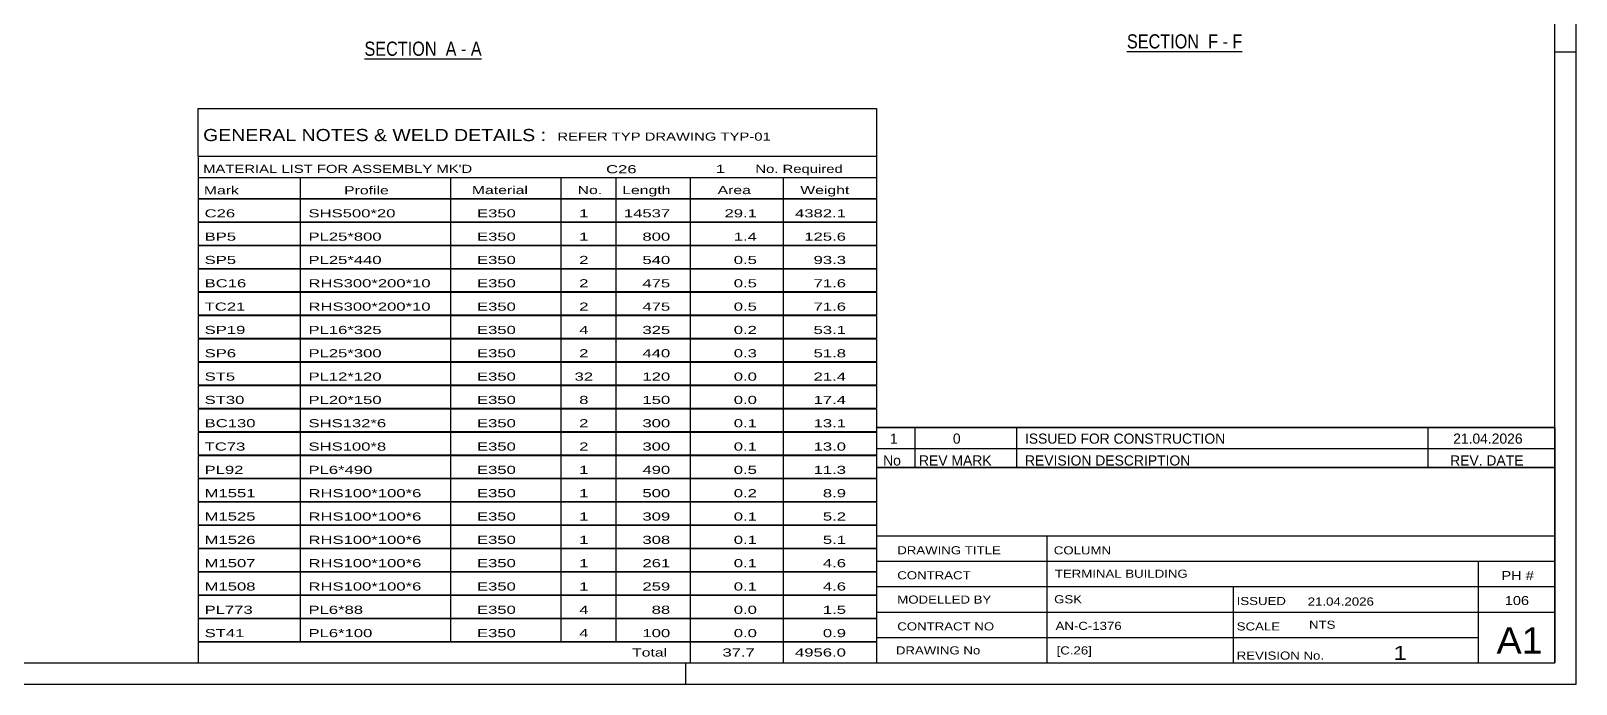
# Model space of a CAD drawing. Header units: millimetres. Extents: x -130 to 464, y -170 to 250.
# Drawn here: x 99.4 to 463.8, y -169.6 to -15.5 of the extents above; entities that cross this region are included whole.
import ezdxf

# ---------------------------------------------------------------- set-up
doc = ezdxf.new("R2010")
doc.units = ezdxf.units.MM
doc.styles.add('Arial Narrow', font='ARIALN.TTF', dxfattribs={"height": 0.2})

# ---------------------------------------------------------------- blocks, each defined once
blk = doc.blocks.new('Unknown-284858639-1134')
at = {"color": 5, "linetype": 'Continuous'}
for p, q in [((463.84, -169.58), (463.84, 250.42)), ((458.84, -164.58), (458.84, 245.42)), ((463.84, -20.58), (458.84, -20.58)), ((-125.16, -164.58), (458.84, -164.58)), ((253.84, -169.58), (253.84, -164.58)), ((-130.16, -169.58), (463.84, -169.58))]:
    blk.add_line(p, q, dxfattribs=at)
blk = doc.blocks.new('Unknown-284858639-15 - 6997')
at = {"color": 6, "linetype": 'Continuous'}
blk.add_line((357.89, -20.42), (385.1, -20.42), dxfattribs=at)
at = {"color": 0, "linetype": 'Continuous'}
blk.add_wipeout([(375.99, -19.67), (375.99, -16.17), (357.89, -16.17), (357.89, -19.67)], dxfattribs=at)
at = {"color": 7, "linetype": 'Continuous', "style": 'Arial Narrow'}
blk.add_text('SECTION ', height=3.34, dxfattribs=at).set_placement((357.89, -19.67))
at = {"color": 0, "linetype": 'Continuous'}
blk.add_wipeout([(379.38, -19.67), (379.38, -16.17), (377.04, -16.17), (377.04, -19.67)], dxfattribs=at)
blk.add_wipeout([(381.71, -19.67), (381.71, -16.17), (380.43, -16.17), (380.43, -19.67)], dxfattribs=at)
at = {"color": 7, "linetype": 'Continuous', "style": 'Arial Narrow'}
blk.add_text('F', height=3.34, dxfattribs=at).set_placement((377.04, -19.67))
at = {"color": 0, "linetype": 'Continuous'}
blk.add_wipeout([(385.1, -19.67), (385.1, -16.17), (382.76, -16.17), (382.76, -19.67)], dxfattribs=at)
at = {"color": 7, "linetype": 'Continuous', "style": 'Arial Narrow'}
for s, p in [('-', (380.43, -19.67)), ('F', (382.76, -19.67))]:
    blk.add_text(s, height=3.34, dxfattribs=at).set_placement(p)
blk = doc.blocks.new('Unknown-284858639-17 - 3422')
at = {"color": 6, "linetype": 'Continuous'}
blk.add_line((178.04, -22.15), (205.68, -22.15), dxfattribs=at)
at = {"color": 0, "linetype": 'Continuous'}
blk.add_wipeout([(196.14, -21.4), (196.14, -17.9), (178.04, -17.9), (178.04, -21.4)], dxfattribs=at)
at = {"color": 7, "linetype": 'Continuous', "style": 'Arial Narrow'}
blk.add_text('SECTION ', height=3.34, dxfattribs=at).set_placement((178.04, -21.4))
at = {"color": 0, "linetype": 'Continuous'}
blk.add_wipeout([(199.75, -21.4), (199.75, -17.9), (197.19, -17.9), (197.19, -21.4)], dxfattribs=at)
blk.add_wipeout([(202.08, -21.4), (202.08, -17.9), (200.8, -17.9), (200.8, -21.4)], dxfattribs=at)
at = {"color": 7, "linetype": 'Continuous', "style": 'Arial Narrow'}
blk.add_text('A', height=3.34, dxfattribs=at).set_placement((197.19, -21.4))
at = {"color": 0, "linetype": 'Continuous'}
blk.add_wipeout([(205.68, -21.4), (205.68, -17.9), (203.13, -17.9), (203.13, -21.4)], dxfattribs=at)
at = {"color": 7, "linetype": 'Continuous', "style": 'Arial Narrow'}
for s, p in [('A', (203.13, -21.4)), ('-', (200.8, -21.4))]:
    blk.add_text(s, height=3.34, dxfattribs=at).set_placement(p)
blk = doc.blocks.new('Unknown-284858639-12126')
at = {"color": 7, "linetype": 'Continuous'}
for p, q in [((298.84, -118.53), (298.84, -164.58)), ((298.84, -118.53), (458.84, -118.53)), ((458.84, -118.58), (458.84, -164.58)), ((298.84, -134.58), (458.84, -134.58)), ((338.98, -134.58), (338.98, -164.58)), ((298.84, -140.58), (458.84, -140.58)), ((440.84, -164.53), (440.84, -140.53)), ((298.84, -146.58), (458.84, -146.58)), ((382.98, -146.58), (382.98, -164.58)), ((298.84, -152.58), (458.84, -152.58)), ((298.84, -158.58), (440.84, -158.58)), ((298.84, -164.58), (458.84, -164.58))]:
    blk.add_line(p, q, dxfattribs=at)
at = {"color": 7, "style": 'Arial Narrow'}
for s, height, width, p in [('DRAWING TITLE', 1.9089, 1.425378, (303.72, -138.97)), ('COLUMN', 1.909, 1.425378, (340.64, -138.99)), ('CONTRACT', 1.909, 1.425378, (303.72, -144.87)), ('TERMINAL BUILDING', 1.9089, 1.425378, (340.89, -144.5)), ('MODELLED BY', 1.9089, 1.425378, (303.72, -150.6)), ('GSK', 1.909, 1.425378, (340.72, -150.53)), ('ISSUED', 1.909, 1.425378, (383.78, -150.94)), ('21.04.2026', 1.909, 1.425378, (400.53, -151.06)), ('CONTRACT NO', 1.9089, 1.425378, (303.72, -156.92)), ('AN-C-1376', 1.909, 1.425378, (341.06, -156.8)), ('SCALE', 1.909, 1.425378, (383.78, -156.93)), ('A1', 6.204, 1.25, (445.08, -162.38)), ('DRAWING No', 1.909, 1.425378, (303.39, -162.58)), ('[C.26]', 1.909, 1.425378, (341.3, -162.59)), ('REVISION No.', 1.9089, 1.425378, (383.78, -163.81)), ('1', 3.34, 1.5, (420.75, -163.9))]:
    blk.add_text(s, height=height, dxfattribs=dict(at, width=width)).set_placement(p)
at = {"color": 7, "linetype": 'Continuous', "style": 'Arial Narrow'}
for s, height, width, p in [('PH #', 2.1, 1.42538, (446.24, -145.03)), ('106', 2.1, 1.42538, (447.02, -150.93)), ('NTS', 1.909, 1.425378, (400.84, -156.53))]:
    blk.add_text(s, height=height, dxfattribs=dict(at, width=width)).set_placement(p)
blk = doc.blocks.new('Unknown-284858639-12127')
at = {"color": 7, "linetype": 'Continuous'}
for p, q in [((298.84, -109.03), (458.84, -109.03)), ((458.84, -109.03), (298.84, -109.03)), ((298.84, -109.03), (298.84, -114.03)), ((307.84, -109.03), (307.84, -114.03)), ((331.84, -109.03), (331.84, -114.03)), ((428.84, -109.03), (428.84, -114.03)), ((458.84, -109.03), (458.84, -114.03)), ((298.84, -114.03), (458.84, -114.03)), ((298.84, -114.03), (298.84, -118.53)), ((298.84, -114.03), (458.84, -114.03)), ((307.84, -114.03), (307.84, -118.53)), ((331.84, -114.03), (331.84, -118.53)), ((428.84, -114.03), (428.84, -118.53)), ((458.84, -114.03), (458.84, -118.53)), ((458.84, -118.53), (298.84, -118.53))]:
    blk.add_line(p, q, dxfattribs=at)
at = {"color": 7, "linetype": 'Continuous', "style": 'Arial Narrow'}
for s, height, width, p in [('1', 2.39, 1.196471, (301.99, -112.88)), ('0', 2.39, 1.196471, (316.84, -112.88)), ('ISSUED FOR CONSTRUCTION', 2.3861, 1.196471, (333.84, -112.88)), ('21.04.2026', 2.386, 1.196471, (434.84, -112.88)), ('No', 2.386, 1.2, (300.38, -118.03)), ('REV MARK', 2.386, 1.2, (308.84, -118.03)), ('REVISION DESCRIPTION', 2.3861, 1.2, (333.84, -118.03)), ('REV. DATE', 2.386, 1.2, (434.12, -118.03))]:
    blk.add_text(s, height=height, dxfattribs=dict(at, width=width)).set_placement(p)
blk = doc.blocks.new('Unknown-284858639-12128')
at = {"color": 7, "linetype": 'Continuous'}
for p, q in [((138.84, -33.83), (298.84, -33.83)), ((138.84, -45.08), (138.84, -33.83)), ((298.84, -33.83), (298.84, -45.08)), ((138.84, -45.08), (298.84, -45.08)), ((138.84, -45.08), (138.84, -50.08)), ((298.84, -45.08), (298.84, -50.08)), ((138.84, -50.08), (298.84, -50.08)), ((138.84, -50.08), (138.84, -55.08)), ((162.84, -50.08), (162.84, -55.08)), ((198.34, -50.08), (198.34, -55.08)), ((224.34, -50.08), (224.34, -55.08)), ((237.34, -50.08), (237.34, -55.08)), ((254.84, -50.08), (254.84, -55.08)), ((276.84, -50.08), (276.84, -55.08)), ((298.84, -50.08), (298.84, -55.08)), ((138.84, -55.08), (298.84, -55.08)), ((138.84, -55.13), (138.84, -60.53)), ((138.84, -55.13), (298.84, -55.13)), ((162.84, -55.08), (162.84, -60.58)), ((198.34, -55.08), (198.34, -60.58)), ((224.34, -55.08), (224.34, -60.58)), ((237.34, -55.08), (237.34, -60.58)), ((254.84, -55.08), (254.84, -60.58)), ((276.84, -55.08), (276.84, -60.58)), ((298.84, -55.13), (298.84, -60.53)), ((138.84, -60.53), (298.84, -60.53)), ((138.84, -60.63), (138.84, -66.03)), ((138.84, -60.63), (298.84, -60.63)), ((162.84, -60.58), (162.84, -66.08)), ((198.34, -60.58), (198.34, -66.08)), ((224.34, -60.58), (224.34, -66.08)), ((237.34, -60.58), (237.34, -66.08)), ((254.84, -60.58), (254.84, -66.08)), ((276.84, -60.58), (276.84, -66.08)), ((298.84, -60.63), (298.84, -66.03)), ((138.84, -66.03), (298.84, -66.03)), ((138.84, -66.13), (138.84, -71.53)), ((138.84, -66.13), (298.84, -66.13)), ((162.84, -66.08), (162.84, -71.58)), ((198.34, -66.08), (198.34, -71.58)), ((224.34, -66.08), (224.34, -71.58)), ((237.34, -66.08), (237.34, -71.58)), ((254.84, -66.08), (254.84, -71.58)), ((276.84, -66.08), (276.84, -71.58)), ((298.84, -66.13), (298.84, -71.53)), ((138.84, -71.53), (298.84, -71.53)), ((138.84, -71.63), (138.84, -77.03)), ((138.84, -71.63), (298.84, -71.63)), ((162.84, -71.58), (162.84, -77.08)), ((198.34, -71.58), (198.34, -77.08)), ((224.34, -71.58), (224.34, -77.08)), ((237.34, -71.58), (237.34, -77.08)), ((254.84, -71.58), (254.84, -77.08)), ((276.84, -71.58), (276.84, -77.08)), ((298.84, -71.63), (298.84, -77.03)), ((138.84, -77.03), (298.84, -77.03)), ((138.84, -77.13), (138.84, -82.53)), ((138.84, -77.13), (298.84, -77.13)), ((162.84, -77.08), (162.84, -82.58)), ((198.34, -77.08), (198.34, -82.58)), ((224.34, -77.08), (224.34, -82.58)), ((237.34, -77.08), (237.34, -82.58)), ((254.84, -77.08), (254.84, -82.58)), ((276.84, -77.08), (276.84, -82.58)), ((298.84, -77.13), (298.84, -82.53)), ((138.84, -82.53), (298.84, -82.53)), ((138.84, -82.63), (138.84, -88.03)), ((138.84, -82.63), (298.84, -82.63)), ((162.84, -82.58), (162.84, -88.08)), ((198.34, -82.58), (198.34, -88.08)), ((224.34, -82.58), (224.34, -88.08)), ((237.34, -82.58), (237.34, -88.08)), ((254.84, -82.58), (254.84, -88.08)), ((276.84, -82.58), (276.84, -88.08)), ((298.84, -82.63), (298.84, -88.03)), ((138.84, -88.03), (298.84, -88.03)), ((138.84, -88.13), (138.84, -93.53)), ((138.84, -88.13), (298.84, -88.13)), ((162.84, -88.08), (162.84, -93.58)), ((198.34, -88.08), (198.34, -93.58)), ((224.34, -88.08), (224.34, -93.58)), ((237.34, -88.08), (237.34, -93.58)), ((254.84, -88.08), (254.84, -93.58)), ((276.84, -88.08), (276.84, -93.58)), ((298.84, -88.13), (298.84, -93.53)), ((138.84, -93.53), (298.84, -93.53)), ((138.84, -93.63), (138.84, -99.03)), ((138.84, -93.63), (298.84, -93.63)), ((162.84, -93.58), (162.84, -99.08)), ((198.34, -93.58), (198.34, -99.08)), ((224.34, -93.58), (224.34, -99.08)), ((237.34, -93.58), (237.34, -99.08)), ((254.84, -93.58), (254.84, -99.08)), ((276.84, -93.58), (276.84, -99.08)), ((298.84, -93.63), (298.84, -99.03)), ((138.84, -99.03), (298.84, -99.03)), ((138.84, -99.13), (138.84, -104.53)), ((138.84, -99.13), (298.84, -99.13)), ((162.84, -99.08), (162.84, -104.58)), ((198.34, -99.08), (198.34, -104.58)), ((224.34, -99.08), (224.34, -104.58)), ((237.34, -99.08), (237.34, -104.58)), ((254.84, -99.08), (254.84, -104.58)), ((276.84, -99.08), (276.84, -104.58)), ((298.84, -99.13), (298.84, -104.53)), ((138.84, -104.53), (298.84, -104.53)), ((138.84, -104.63), (138.84, -110.03)), ((138.84, -104.63), (298.84, -104.63)), ((162.84, -104.58), (162.84, -110.08)), ((198.34, -104.58), (198.34, -110.08)), ((224.34, -104.58), (224.34, -110.08)), ((237.34, -104.58), (237.34, -110.08)), ((254.84, -104.58), (254.84, -110.08)), ((276.84, -104.58), (276.84, -110.08)), ((298.84, -104.63), (298.84, -110.03)), ((138.84, -110.03), (298.84, -110.03)), ((138.84, -110.13), (138.84, -115.53)), ((138.84, -110.13), (298.84, -110.13)), ((162.84, -110.08), (162.84, -115.58)), ((198.34, -110.08), (198.34, -115.58)), ((224.34, -110.08), (224.34, -115.58)), ((237.34, -110.08), (237.34, -115.58)), ((254.84, -110.08), (254.84, -115.58)), ((276.84, -110.08), (276.84, -115.58)), ((298.84, -110.13), (298.84, -115.53)), ((138.84, -115.53), (298.84, -115.53)), ((138.84, -115.63), (138.84, -121.03)), ((138.84, -115.63), (298.84, -115.63)), ((162.84, -115.58), (162.84, -121.08)), ((198.34, -115.58), (198.34, -121.08)), ((224.34, -115.58), (224.34, -121.08)), ((237.34, -115.58), (237.34, -121.08)), ((254.84, -115.58), (254.84, -121.08)), ((276.84, -115.58), (276.84, -121.08)), ((298.84, -115.63), (298.84, -121.03)), ((138.84, -121.03), (298.84, -121.03)), ((138.84, -121.13), (138.84, -126.53)), ((138.84, -121.13), (298.84, -121.13)), ((162.84, -121.08), (162.84, -126.58)), ((198.34, -121.08), (198.34, -126.58)), ((224.34, -121.08), (224.34, -126.58)), ((237.34, -121.08), (237.34, -126.58)), ((254.84, -121.08), (254.84, -126.58)), ((276.84, -121.08), (276.84, -126.58)), ((298.84, -121.13), (298.84, -126.53)), ((138.84, -126.53), (298.84, -126.53)), ((138.84, -126.63), (138.84, -132.03)), ((138.84, -126.63), (298.84, -126.63)), ((162.84, -126.58), (162.84, -132.08)), ((198.34, -126.58), (198.34, -132.08)), ((224.34, -126.58), (224.34, -132.08)), ((237.34, -126.58), (237.34, -132.08)), ((254.84, -126.58), (254.84, -132.08)), ((276.84, -126.58), (276.84, -132.08)), ((298.84, -126.63), (298.84, -132.03)), ((138.84, -132.03), (298.84, -132.03)), ((138.84, -132.13), (138.84, -137.53)), ((138.84, -132.13), (298.84, -132.13)), ((162.84, -132.08), (162.84, -137.58)), ((198.34, -132.08), (198.34, -137.58)), ((224.34, -132.08), (224.34, -137.58)), ((237.34, -132.08), (237.34, -137.58)), ((254.84, -132.08), (254.84, -137.58)), ((276.84, -132.08), (276.84, -137.58)), ((298.84, -132.13), (298.84, -137.53)), ((138.84, -137.53), (298.84, -137.53)), ((138.84, -137.63), (138.84, -143.03)), ((138.84, -137.63), (298.84, -137.63)), ((162.84, -137.58), (162.84, -143.08)), ((198.34, -137.58), (198.34, -143.08)), ((224.34, -137.58), (224.34, -143.08)), ((237.34, -137.58), (237.34, -143.08)), ((254.84, -137.58), (254.84, -143.08)), ((276.84, -137.58), (276.84, -143.08)), ((298.84, -137.63), (298.84, -143.03)), ((138.84, -143.03), (298.84, -143.03)), ((138.84, -143.13), (138.84, -148.53)), ((138.84, -143.13), (298.84, -143.13)), ((162.84, -143.08), (162.84, -148.58)), ((198.34, -143.08), (198.34, -148.58)), ((224.34, -143.08), (224.34, -148.58)), ((237.34, -143.08), (237.34, -148.58)), ((254.84, -143.08), (254.84, -148.58)), ((276.84, -143.08), (276.84, -148.58)), ((298.84, -143.13), (298.84, -148.53)), ((138.84, -148.53), (298.84, -148.53)), ((138.84, -148.63), (138.84, -154.03)), ((138.84, -148.63), (298.84, -148.63)), ((162.84, -148.58), (162.84, -154.08)), ((198.34, -148.58), (198.34, -154.08)), ((224.34, -148.58), (224.34, -154.08)), ((237.34, -148.58), (237.34, -154.08)), ((254.84, -148.58), (254.84, -154.08)), ((276.84, -148.58), (276.84, -154.08)), ((298.84, -148.63), (298.84, -154.03)), ((138.84, -154.03), (298.84, -154.03)), ((138.84, -154.13), (138.84, -159.53)), ((138.84, -154.13), (298.84, -154.13)), ((162.84, -154.08), (162.84, -159.58)), ((198.34, -154.08), (198.34, -159.58)), ((224.34, -154.08), (224.34, -159.58)), ((237.34, -154.08), (237.34, -159.58)), ((254.84, -154.08), (254.84, -159.58)), ((276.84, -154.08), (276.84, -159.58)), ((298.84, -154.13), (298.84, -159.53)), ((138.84, -159.53), (298.84, -159.53)), ((138.84, -159.58), (298.84, -159.58)), ((138.84, -159.58), (138.84, -164.58)), ((254.84, -159.58), (254.84, -164.58)), ((276.84, -159.58), (276.84, -164.58)), ((298.84, -159.58), (298.84, -164.58)), ((138.84, -164.58), (298.84, -164.58))]:
    blk.add_line(p, q, dxfattribs=at)
at = {"color": 7, "style": 'Arial Narrow'}
for s, height, width, p in [('GENERAL NOTES & WELD DETAILS :', 2.8633, 1.4, (139.99, -41.52)), ('REFER TYP DRAWING TYP-01', 1.9089, 1.6, (223.54, -41.42)), ("MATERIAL LIST FOR ASSEMBLY MK'D", 1.9089, 1.6, (139.99, -49.02)), ('C26', 1.909, 1.794707, (235.03, -49.11)), ('1', 1.91, 1.794707, (260.92, -49.02)), ('No. Required', 1.9089, 1.6, (270.25, -49.02)), ('Mark', 1.909, 1.7, (140.17, -54.08)), ('Profile', 1.909, 1.7, (173.25, -54.08)), ('Material', 1.909, 1.7, (203.38, -54.02)), ('No.', 1.909, 1.7, (228.34, -54.02)), ('Length', 1.909, 1.7, (238.84, -54.02)), ('Area', 1.909, 1.7, (261.34, -54.02)), ('Weight', 1.909, 1.7, (280.84, -54.02))]:
    blk.add_text(s, height=height, dxfattribs=dict(at, width=width)).set_placement(p)
at = {"color": 7, "linetype": 'Continuous', "style": 'Arial Narrow'}
for s, height, width, p in [('C26', 1.909, 1.794707, (140.34, -59.51)), ('SHS500*20', 1.909, 1.794707, (164.84, -59.51)), ('E350', 1.909, 1.794707, (204.58, -59.51)), ('1', 1.91, 1.794707, (228.69, -59.51)), ('14537', 1.909, 1.794707, (239.23, -59.51)), ('29.1', 1.909, 1.794707, (262.97, -59.51)), ('4382.1', 1.909, 1.794707, (279.6, -59.51)), ('BP5', 1.909, 1.794707, (140.34, -65.01)), ('PL25*800', 1.909, 1.794707, (164.84, -65.01)), ('E350', 1.909, 1.794707, (204.58, -65.01)), ('1', 1.91, 1.794707, (228.69, -65.01)), ('800', 1.909, 1.794707, (243.61, -65.01)), ('1.4', 1.909, 1.794707, (265.15, -65.01)), ('125.6', 1.909, 1.794707, (281.79, -65.01)), ('SP5', 1.909, 1.794707, (140.34, -70.51)), ('PL25*440', 1.909, 1.794707, (164.84, -70.51)), ('E350', 1.909, 1.794707, (204.58, -70.51)), ('2', 1.91, 1.794707, (228.69, -70.51)), ('540', 1.909, 1.794707, (243.61, -70.51)), ('0.5', 1.909, 1.794707, (265.15, -70.51)), ('93.3', 1.909, 1.794707, (283.98, -70.51)), ('BC16', 1.909, 1.794707, (140.34, -76.01)), ('RHS300*200*10', 1.9089, 1.794707, (164.84, -76.01)), ('E350', 1.909, 1.794707, (204.58, -76.01)), ('2', 1.91, 1.794707, (228.69, -76.01)), ('475', 1.909, 1.794707, (243.61, -76.01)), ('0.5', 1.909, 1.794707, (265.15, -76.01)), ('71.6', 1.909, 1.794707, (283.98, -76.01)), ('TC21', 1.909, 1.794707, (140.34, -81.51)), ('RHS300*200*10', 1.9089, 1.794707, (164.84, -81.51)), ('E350', 1.909, 1.794707, (204.58, -81.51)), ('2', 1.91, 1.794707, (228.69, -81.51)), ('475', 1.909, 1.794707, (243.61, -81.51)), ('0.5', 1.909, 1.794707, (265.15, -81.51)), ('71.6', 1.909, 1.794707, (283.98, -81.51)), ('SP19', 1.909, 1.794707, (140.34, -87.01)), ('PL16*325', 1.909, 1.794707, (164.84, -87.01)), ('E350', 1.909, 1.794707, (204.58, -87.01)), ('4', 1.91, 1.794707, (228.69, -87.01)), ('325', 1.909, 1.794707, (243.61, -87.01)), ('0.2', 1.909, 1.794707, (265.15, -87.01)), ('53.1', 1.909, 1.794707, (283.98, -87.01)), ('SP6', 1.909, 1.794707, (140.34, -92.51)), ('PL25*300', 1.909, 1.794707, (164.84, -92.51)), ('E350', 1.909, 1.794707, (204.58, -92.51)), ('2', 1.91, 1.794707, (228.69, -92.51)), ('440', 1.909, 1.794707, (243.61, -92.51)), ('0.3', 1.909, 1.794707, (265.15, -92.51)), ('51.8', 1.909, 1.794707, (283.98, -92.51)), ('ST5', 1.909, 1.794707, (140.34, -98.01)), ('PL12*120', 1.909, 1.794707, (164.84, -98.01)), ('E350', 1.909, 1.794707, (204.58, -98.01)), ('32', 1.909, 1.794707, (227.6, -98.01)), ('120', 1.909, 1.794707, (243.61, -98.01)), ('0.0', 1.909, 1.794707, (265.15, -98.01)), ('21.4', 1.909, 1.794707, (283.98, -98.01)), ('ST30', 1.909, 1.794707, (140.34, -103.51)), ('PL20*150', 1.909, 1.794707, (164.84, -103.51)), ('E350', 1.909, 1.794707, (204.58, -103.51)), ('8', 1.91, 1.794707, (228.69, -103.51)), ('150', 1.909, 1.794707, (243.61, -103.51)), ('0.0', 1.909, 1.794707, (265.15, -103.51)), ('17.4', 1.909, 1.794707, (283.98, -103.51)), ('BC130', 1.909, 1.794707, (140.34, -109.01)), ('SHS132*6', 1.909, 1.794707, (164.84, -109.01)), ('E350', 1.909, 1.794707, (204.58, -109.01)), ('2', 1.91, 1.794707, (228.69, -109.01)), ('300', 1.909, 1.794707, (243.61, -109.01)), ('0.1', 1.909, 1.794707, (265.15, -109.01)), ('13.1', 1.909, 1.794707, (283.98, -109.01)), ('TC73', 1.909, 1.794707, (140.34, -114.51)), ('SHS100*8', 1.909, 1.794707, (164.84, -114.51)), ('E350', 1.909, 1.794707, (204.58, -114.51)), ('2', 1.91, 1.794707, (228.69, -114.51)), ('300', 1.909, 1.794707, (243.61, -114.51)), ('0.1', 1.909, 1.794707, (265.15, -114.51)), ('13.0', 1.909, 1.794707, (283.98, -114.51)), ('PL92', 1.909, 1.794707, (140.34, -120.01)), ('PL6*490', 1.909, 1.794707, (164.84, -120.01)), ('E350', 1.909, 1.794707, (204.58, -120.01)), ('1', 1.91, 1.794707, (228.69, -120.01)), ('490', 1.909, 1.794707, (243.61, -120.01)), ('0.5', 1.909, 1.794707, (265.15, -120.01)), ('11.3', 1.909, 1.794707, (283.98, -120.01)), ('M1551', 1.909, 1.794707, (140.34, -125.51)), ('RHS100*100*6', 1.9089, 1.794707, (164.84, -125.51)), ('E350', 1.909, 1.794707, (204.58, -125.51)), ('1', 1.91, 1.794707, (228.69, -125.51)), ('500', 1.909, 1.794707, (243.61, -125.51)), ('0.2', 1.909, 1.794707, (265.15, -125.51)), ('8.9', 1.909, 1.794707, (286.17, -125.51)), ('M1525', 1.909, 1.794707, (140.34, -131.01)), ('RHS100*100*6', 1.9089, 1.794707, (164.84, -131.01)), ('E350', 1.909, 1.794707, (204.58, -131.01)), ('1', 1.91, 1.794707, (228.69, -131.01)), ('309', 1.909, 1.794707, (243.61, -131.01)), ('0.1', 1.909, 1.794707, (265.15, -131.01)), ('5.2', 1.909, 1.794707, (286.17, -131.01)), ('M1526', 1.909, 1.794707, (140.34, -136.51)), ('RHS100*100*6', 1.9089, 1.794707, (164.84, -136.51)), ('E350', 1.909, 1.794707, (204.58, -136.51)), ('1', 1.91, 1.794707, (228.69, -136.51)), ('308', 1.909, 1.794707, (243.61, -136.51)), ('0.1', 1.909, 1.794707, (265.15, -136.51)), ('5.1', 1.909, 1.794707, (286.17, -136.51)), ('M1507', 1.909, 1.794707, (140.34, -142.01)), ('RHS100*100*6', 1.9089, 1.794707, (164.84, -142.01)), ('E350', 1.909, 1.794707, (204.58, -142.01)), ('1', 1.91, 1.794707, (228.69, -142.01)), ('261', 1.909, 1.794707, (243.61, -142.01)), ('0.1', 1.909, 1.794707, (265.15, -142.01)), ('4.6', 1.909, 1.794707, (286.17, -142.01)), ('M1508', 1.909, 1.794707, (140.34, -147.51)), ('RHS100*100*6', 1.9089, 1.794707, (164.84, -147.51)), ('E350', 1.909, 1.794707, (204.58, -147.51)), ('1', 1.91, 1.794707, (228.69, -147.51)), ('259', 1.909, 1.794707, (243.61, -147.51)), ('0.1', 1.909, 1.794707, (265.15, -147.51)), ('4.6', 1.909, 1.794707, (286.17, -147.51)), ('PL773', 1.909, 1.794707, (140.34, -153.01)), ('PL6*88', 1.909, 1.794707, (164.84, -153.01)), ('E350', 1.909, 1.794707, (204.58, -153.01)), ('4', 1.91, 1.794707, (228.69, -153.01)), ('88', 1.909, 1.794707, (245.79, -153.01)), ('0.0', 1.909, 1.794707, (265.15, -153.01)), ('1.5', 1.909, 1.794707, (286.17, -153.01)), ('ST41', 1.909, 1.794707, (140.34, -158.51)), ('PL6*100', 1.909, 1.794707, (164.84, -158.51)), ('E350', 1.909, 1.794707, (204.58, -158.51)), ('4', 1.91, 1.794707, (228.69, -158.51)), ('100', 1.909, 1.794707, (243.61, -158.51)), ('0.0', 1.909, 1.794707, (265.15, -158.51)), ('0.9', 1.909, 1.794707, (286.17, -158.51)), ('Total', 1.909, 1.7, (241.17, -163.08)), ('37.7', 1.909, 1.794707, (262.48, -163.08)), ('4956.0', 1.909, 1.794707, (279.6, -163.08))]:
    blk.add_text(s, height=height, dxfattribs=dict(at, width=width)).set_placement(p)

msp = doc.modelspace()

# ---------------------------------------------------------------- block references
for name in ['Unknown-284858639-1134', 'Unknown-284858639-12128', 'Unknown-284858639-12127', 'Unknown-284858639-12126']:
    msp.add_blockref(name, (0, 0))

# ---------------------------------------------------------------- next in the draw order: block references
for name in ['Unknown-284858639-17 - 3422', 'Unknown-284858639-15 - 6997']:
    msp.add_blockref(name, (0, 0))

doc.saveas('drawing.dxf')
